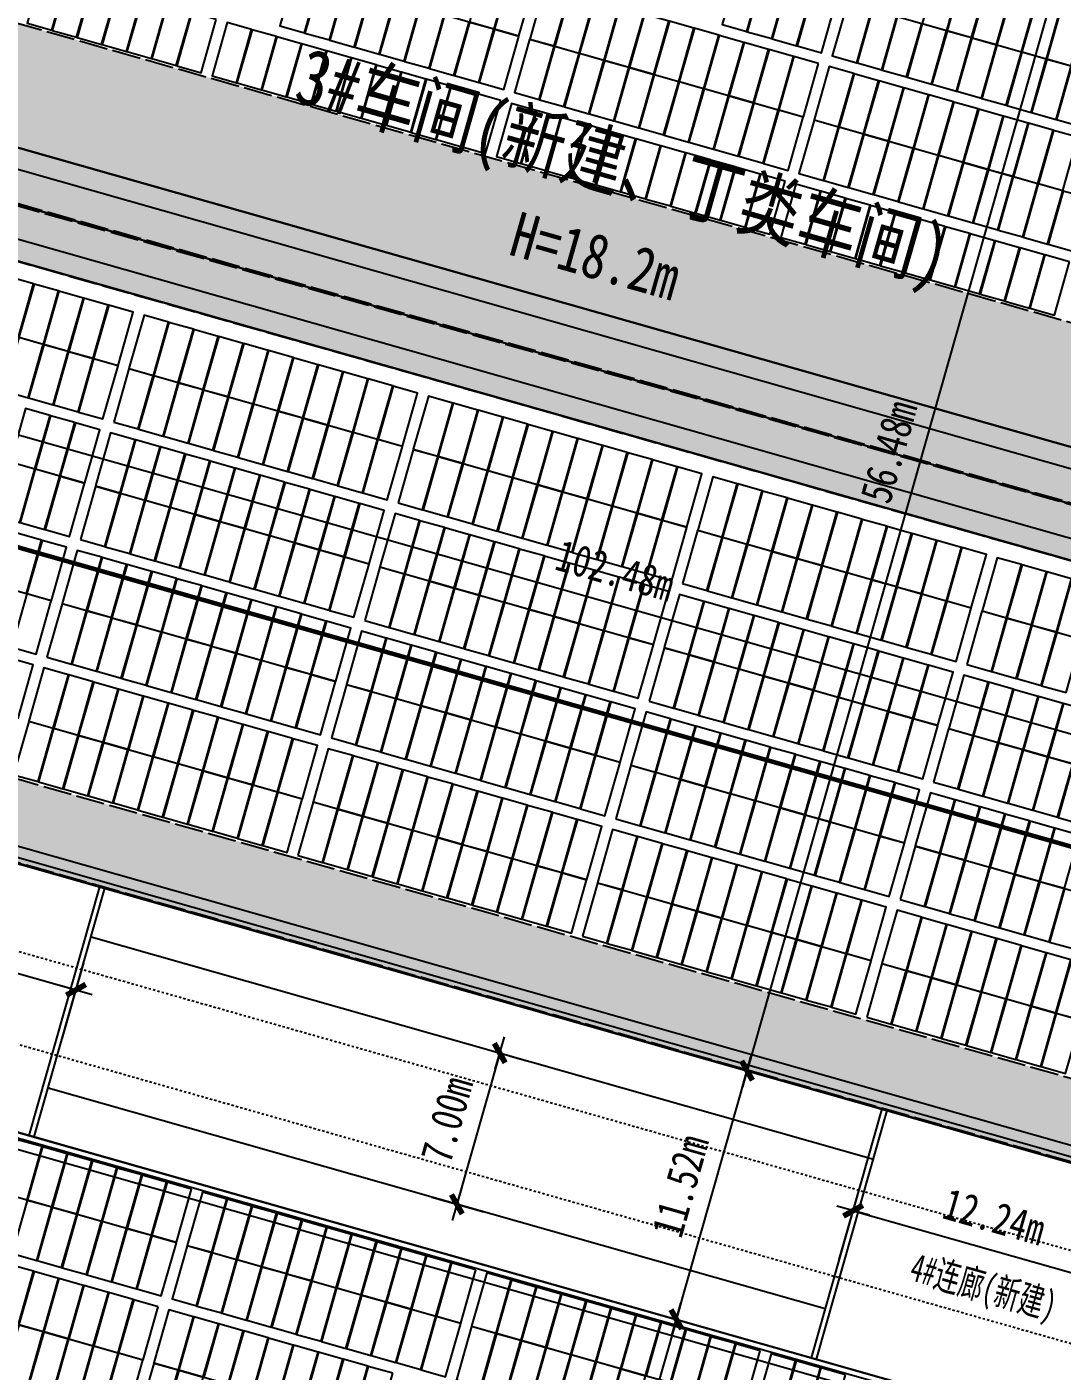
# Model space of a CAD drawing. Header units: millimetres. Extents: x 221342 to 221936, y -165780 to -165359.
# Drawn here: x 221520.7 to 221566.8, y -165567 to -165507.1 of the extents above; entities that cross this region are included whole.
import ezdxf

# ---------------------------------------------------------------- set-up
doc = ezdxf.new("R2010")
doc.units = ezdxf.units.MM
for name, pattern in [('CENTER', [5.08, 3.175, -0.635, 0.635, -0.635]), ('DASH', [0.35, 0.25, -0.1]), ('DASHED', [1.524, 1.27, -0.254])]:
    doc.linetypes.add(name, pattern=pattern)
for name, color, linetype in [('PUB_DIM', 3, 'Continuous'), ('WALL', 51, 'Continuous'), ('zt-道路', 240, 'Continuous'), ('单元区域外轮廓', 7, 'ByLayer'), ('屋脊线', 7, 'ByLayer'), ('消防车道', 3, 'Continuous'), ('组件', 7, 'ByLayer'), ('轴网标注', 240, 'Continuous'), ('阴影', 8, 'DASHED'), ('障碍物', 7, 'ByLayer')]:
    doc.layers.add(name, color=color, linetype=linetype)
doc.styles.add('-仿宋_GB2312', font='', dxfattribs={"width": 0.8})
doc.styles.add('-黑体', font='', dxfattribs={"width": 0.7})
doc.styles.add('dim_font', font='SIMPLEX.shx', dxfattribs={"width": 0.8})
doc.styles.get('-仿宋_GB2312').set_extended_font_data('FangSong_GB2312')
doc.styles.get('-黑体').set_extended_font_data('SimHei')
doc.dimstyles.new('AXIS150', dxfattribs={"dimscale": 1.5, "dimtxt": 300, "dimasz": 1, "dimexe": 250, "dimexo": 300, "dimgap": 150, "dimtad": 1, "dimdec": 0, "dimtxsty": 'dim_font', "dimblk": '_DIMX', "dimblk1": '_DIMX', "dimblk2": '_DIMX', "dimcen": 2.5, "dimse1": 1, "dimse2": 1, "dimclrt": 9, "dimazin": 3, "dimtfac": 1, "dimtdec": 0, "dimtix": 1, "dimtmove": 2, "dimatfit": 3, "dimldrblk": '_DIMX'})
pattern_1 = [(344.143, (221595.9987, -165598.90403), (0.17959642, 0.19653122), [0, -0.238125])]

# ---------------------------------------------------------------- blocks, each defined once
blk = doc.blocks.new('_DIMX')
blk.add_line((-150, 0), (150, 0))
at = {"const_width": 50}
blk.add_lwpolyline([(-70, -70), (70, 70)], dxfattribs=at)
blk = doc.blocks.new('*D137')
at = {"layer": 'Defpoints', "color": 0, "linetype": 'Continuous', "transparency": 16777216}
for p in [(221501.364, -165438.992), (221787.009, -165512.174), (221784.918, -165519.536)]:
    blk.add_point(p, dxfattribs=at)
at = {"layer": '轴网标注', "color": 0, "linetype": 'Continuous', "lineweight": -2, "transparency": 16777216}
for p, q in [((221501.364, -165438.992), (221503.797, -165430.428)), ((221503.46, -165431.631), (221787.004, -165512.172)), ((221784.918, -165519.536), (221787.351, -165510.971))]:
    blk.add_line(p, q, dxfattribs=at)
at = {"layer": '轴网标注', "color": 0, "linetype": 'Continuous', "lineweight": -2, "transparency": 16777216, "xscale": 0.005, "yscale": 0.005, "zscale": 0.005}
for p, rotation in [((221503.455, -165431.63), 164.1427629060019), ((221787.009, -165512.174), 344.142762906002)]:
    blk.add_blockref('_DIMX', p, dxfattribs=dict(at, rotation=rotation))
at = {"layer": '轴网标注', "color": 9, "linetype": 'Continuous', "transparency": 16777216, "insert": (221645.628, -165470.507), "char_height": 1.4, "attachment_point": 5, "rotation": 344.14276, "style": '-仿宋_GB2312'}
blk.add_mtext('\\A1;294.77m', dxfattribs=at)
blk = doc.blocks.new('*D175')
at = {"layer": 'Defpoints', "color": 0, "linetype": 'Continuous', "transparency": 16777216}
for p in [(221548.196, -165564.275), (221534.949, -165610.91), (221536.351, -165611.308)]:
    blk.add_point(p, dxfattribs=at)
at = {"layer": '轴网标注', "color": 0, "linetype": 'Continuous', "lineweight": -2, "transparency": 16777216}
for p, q in [((221548.196, -165564.275), (221550.801, -165565.014)), ((221549.597, -165564.678), (221536.353, -165611.303)), ((221534.949, -165610.91), (221537.554, -165611.649))]:
    blk.add_line(p, q, dxfattribs=at)
at = {"layer": '轴网标注', "color": 0, "linetype": 'Continuous', "lineweight": -2, "transparency": 16777216, "xscale": 0.005, "yscale": 0.005, "zscale": 0.005}
for p, rotation in [((221549.598, -165564.673), 74.14276208731073), ((221536.351, -165611.308), 254.1427620873107)]:
    blk.add_blockref('_DIMX', p, dxfattribs=dict(at, rotation=rotation))
at = {"layer": '轴网标注', "color": 9, "linetype": 'Continuous', "transparency": 16777216, "insert": (221541.58, -165587.594), "char_height": 1.4, "attachment_point": 5, "rotation": 74.14276, "style": '-仿宋_GB2312'}
blk.add_mtext('\\A1;48.48m', dxfattribs=at)
blk = doc.blocks.new('*D178')
at = {"layer": 'Defpoints', "color": 0, "linetype": 'Continuous', "transparency": 16777216}
for p in [(221551.344, -165553.193), (221552.746, -165553.591), (221548.196, -165564.275)]:
    blk.add_point(p, dxfattribs=at)
at = {"layer": '轴网标注', "color": 0, "linetype": 'Continuous', "lineweight": -2, "transparency": 16777216}
for p, q in [((221549.6, -165564.668), (221552.745, -165553.596)), ((221551.344, -165553.193), (221553.948, -165553.933)), ((221548.196, -165564.275), (221550.801, -165565.014))]:
    blk.add_line(p, q, dxfattribs=at)
at = {"layer": '轴网标注', "color": 0, "linetype": 'Continuous', "lineweight": -2, "transparency": 16777216, "xscale": 0.005, "yscale": 0.005, "zscale": 0.005}
for p, rotation in [((221552.746, -165553.591), 74.1427620873107), ((221549.598, -165564.673), 254.1427620873107)]:
    blk.add_blockref('_DIMX', p, dxfattribs=dict(at, rotation=rotation))
at = {"layer": '轴网标注', "color": 9, "linetype": 'Continuous', "transparency": 16777216, "insert": (221549.777, -165558.736), "char_height": 1.4, "attachment_point": 5, "rotation": 74.14276, "style": '-仿宋_GB2312'}
blk.add_mtext('\\A1;11.52m', dxfattribs=at)
blk = doc.blocks.new('*D179')
at = {"layer": 'Defpoints', "color": 0, "linetype": 'Continuous', "transparency": 16777216}
for p in [(221566.776, -165498.862), (221551.344, -165553.193), (221552.746, -165553.591)]:
    blk.add_point(p, dxfattribs=at)
at = {"layer": '轴网标注', "color": 0, "linetype": 'Continuous', "lineweight": -2, "transparency": 16777216}
for p, q in [((221566.776, -165498.862), (221569.381, -165499.602)), ((221568.177, -165499.265), (221552.747, -165553.586)), ((221551.344, -165553.193), (221553.948, -165553.933))]:
    blk.add_line(p, q, dxfattribs=at)
at = {"layer": '轴网标注', "color": 0, "linetype": 'Continuous', "lineweight": -2, "transparency": 16777216, "xscale": 0.005, "yscale": 0.005, "zscale": 0.005}
for p, rotation in [((221568.179, -165499.261), 74.14276208731073), ((221552.746, -165553.591), 254.1427620873107)]:
    blk.add_blockref('_DIMX', p, dxfattribs=dict(at, rotation=rotation))
at = {"layer": '轴网标注', "color": 9, "linetype": 'Continuous', "transparency": 16777216, "insert": (221559.067, -165526.03), "char_height": 1.4, "attachment_point": 5, "rotation": 74.14276, "style": '-仿宋_GB2312'}
blk.add_mtext('\\A1;56.48m', dxfattribs=at)
blk = doc.blocks.new('*D180')
at = {"layer": 'Defpoints', "color": 0, "linetype": 'Continuous', "transparency": 16777216}
for p in [(221497.999, -165515.813), (221596.58, -165543.815), (221595.756, -165546.714)]:
    blk.add_point(p, dxfattribs=at)
at = {"layer": '轴网标注', "color": 0, "linetype": 'Continuous', "lineweight": -2, "transparency": 16777216}
for p, q in [((221497.999, -165515.813), (221496.834, -165519.915)), ((221497.181, -165518.714), (221595.751, -165546.713)), ((221596.58, -165543.815), (221595.415, -165547.916))]:
    blk.add_line(p, q, dxfattribs=at)
at = {"layer": '轴网标注', "color": 0, "linetype": 'Continuous', "lineweight": -2, "transparency": 16777216, "xscale": 0.005, "yscale": 0.005, "zscale": 0.005}
for p, rotation in [((221497.176, -165518.712), 164.1427629060019), ((221595.756, -165546.714), 344.142762906002)]:
    blk.add_blockref('_DIMX', p, dxfattribs=dict(at, rotation=rotation))
at = {"layer": '轴网标注', "color": 9, "linetype": 'Continuous', "transparency": 16777216, "insert": (221546.862, -165531.318), "char_height": 1.4, "attachment_point": 5, "rotation": 344.14276, "style": '-仿宋_GB2312'}
blk.add_mtext('\\A1;102.48m', dxfattribs=at)
blk = doc.blocks.new('*D181')
at = {"layer": 'Defpoints', "color": 0, "linetype": 'Continuous', "transparency": 16777216}
for p in [(221540.617, -165552.495), (221538.704, -165559.229), (221539.814, -165559.544)]:
    blk.add_point(p, dxfattribs=at)
at = {"layer": '轴网标注', "color": 0, "linetype": 'Continuous', "lineweight": -2, "transparency": 16777216}
for p, q in [((221541.725, -165552.815), (221539.815, -165559.539)), ((221540.617, -165552.495), (221542.929, -165553.152)), ((221538.704, -165559.229), (221541.016, -165559.886))]:
    blk.add_line(p, q, dxfattribs=at)
at = {"layer": '轴网标注', "color": 0, "linetype": 'Continuous', "lineweight": -2, "transparency": 16777216, "xscale": 0.005, "yscale": 0.005, "zscale": 0.005}
for p, rotation in [((221541.726, -165552.81), 74.14276208731073), ((221539.814, -165559.544), 254.1427620873107)]:
    blk.add_blockref('_DIMX', p, dxfattribs=dict(at, rotation=rotation))
at = {"layer": '轴网标注', "color": 9, "linetype": 'Continuous', "transparency": 16777216, "insert": (221539.375, -165555.781), "char_height": 1.4, "attachment_point": 5, "rotation": 74.14276, "style": '-仿宋_GB2312'}
blk.add_mtext('\\A1;7.00m', dxfattribs=at)
blk = doc.blocks.new('*D169')
at = {"layer": 'Defpoints', "color": 0, "linetype": 'Continuous', "transparency": 16777216}
for p in [(221510.452, -165548.83), (221522.845, -165549.994), (221522.226, -165552.174)]:
    blk.add_point(p, dxfattribs=at)
at = {"layer": '轴网标注', "color": 0, "linetype": 'Continuous', "lineweight": -2, "transparency": 16777216}
for p, q in [((221510.452, -165548.83), (221511.413, -165545.447)), ((221511.076, -165546.651), (221522.84, -165549.992)), ((221522.226, -165552.174), (221523.187, -165548.791))]:
    blk.add_line(p, q, dxfattribs=at)
at = {"layer": '轴网标注', "color": 0, "linetype": 'Continuous', "lineweight": -2, "transparency": 16777216, "xscale": 0.005, "yscale": 0.005, "zscale": 0.005}
for p, rotation in [((221511.071, -165546.649), 164.1427629060019), ((221522.845, -165549.994), 344.142762906002)]:
    blk.add_blockref('_DIMX', p, dxfattribs=dict(at, rotation=rotation))
at = {"layer": '轴网标注', "color": 9, "linetype": 'Continuous', "transparency": 16777216, "insert": (221517.354, -165546.927), "char_height": 1.4, "attachment_point": 5, "rotation": 344.14276, "style": '-仿宋_GB2312'}
blk.add_mtext('\\A1;12.24m', dxfattribs=at)
blk = doc.blocks.new('*D170')
at = {"layer": 'Defpoints', "color": 0, "linetype": 'Continuous', "transparency": 16777216}
for p in [(221556.856, -165562.011), (221569.25, -165563.175), (221568.63, -165565.355)]:
    blk.add_point(p, dxfattribs=at)
at = {"layer": '轴网标注', "color": 0, "linetype": 'Continuous', "lineweight": -2, "transparency": 16777216}
for p, q in [((221556.856, -165562.011), (221557.817, -165558.628)), ((221557.48, -165559.832), (221569.245, -165563.174)), ((221568.63, -165565.355), (221569.591, -165561.972))]:
    blk.add_line(p, q, dxfattribs=at)
at = {"layer": '轴网标注', "color": 0, "linetype": 'Continuous', "lineweight": -2, "transparency": 16777216, "xscale": 0.005, "yscale": 0.005, "zscale": 0.005}
for p, rotation in [((221557.475, -165559.83), 164.1427629060019), ((221569.25, -165563.175), 344.142762906002)]:
    blk.add_blockref('_DIMX', p, dxfattribs=dict(at, rotation=rotation))
at = {"layer": '轴网标注', "color": 9, "linetype": 'Continuous', "transparency": 16777216, "insert": (221563.759, -165560.108), "char_height": 1.4, "attachment_point": 5, "rotation": 344.14276, "style": '-仿宋_GB2312'}
blk.add_mtext('\\A1;12.24m', dxfattribs=at)
blk = doc.blocks.new('*U9')
at = {"layer": '单元区域外轮廓', "color": 2}
for points in [[(-116979, 20240, 13700), (-14499, 20240, 13700), (-14500, -28240, 13700), (-116980, -28240, 13700), (-116979, 20240, 13700)], [(-116979, 20240, 15100), (-14499, 20240, 15100), (-14500, -28240, 15100), (-116980, -28240, 15100), (-116979, 20240, 15100)]]:
    blk.add_polyline3d(points, close=True, dxfattribs=at)
at = {"flags": 1}
for tag in ['unit_id', 'unit_name', 'parapet_height', 'ground_elevation', 'is_enable_parapet']:
    blk.add_attdef(tag, (0, 0), '', height=2.5, dxfattribs=at)
blk = doc.blocks.new('*U10')
at = {"layer": '屋脊线', "color": 30}
blk.add_line((-14499, 20240, 13700), (-116979, 20240, 13700), dxfattribs=at)
at = {"flags": 1}
for tag in ['unit_id', 'unit_name']:
    blk.add_attdef(tag, (0, 0), '', height=2.5, dxfattribs=at)
blk = doc.blocks.new('*U11')
at = {"layer": '组件', "color": 0}
blk.add_polyline3d([(0, 0, 0), (-113.4, 0, 0), (-113.4, -246.2, 11.9), (0, -246.2, 11.9)], close=True, dxfattribs=at)
at = {"flags": 1}
for tag in ['mounting-hole-spacing1', 'mounting-hole-spacing2', 'module-material', 'vmpo', 'voco', 'silicon-material', 'panel-length', 'panel-width', 'panel-height', 'userid', 'theme', 'note', 'name', 'pmax', 'company-name', 'id', 'impo', 'isco']:
    blk.add_attdef(tag, (0, 0), '', height=2.5, dxfattribs=at)
blk = doc.blocks.new('*U12')
at = {"layer": '组件', "color": 1}
for p in [(-8328.1, 1992.8, 1381.5), (-8212.7, 1992.8, 1381.5), (-8097.3, 1992.8, 1381.5), (-7981.9, 1992.8, 1381.5), (-7866.5, 1992.8, 1381.5), (-7751.1, 1992.8, 1381.5), (-7635.7, 1992.8, 1381.5), (-7472.3, 1992.8, 1381.5), (-7356.9, 1992.8, 1381.5), (-7241.5, 1992.8, 1381.5), (-7126.1, 1992.8, 1381.5), (-7010.7, 1992.8, 1381.5), (-6895.3, 1992.8, 1381.5), (-6779.9, 1992.8, 1381.5), (-6664.5, 1992.8, 1381.5), (-6549.1, 1992.8, 1381.5), (-6433.7, 1992.8, 1381.5), (-6318.3, 1992.8, 1381.5), (-6154.9, 1992.8, 1381.5), (-6039.5, 1992.8, 1381.5), (-5924.1, 1992.8, 1381.5), (-5808.7, 1992.8, 1381.5), (-5693.3, 1992.8, 1381.5), (-5577.9, 1992.8, 1381.5), (-5462.5, 1992.8, 1381.5), (-5347.1, 1992.8, 1381.5), (-5231.7, 1992.8, 1381.5), (-5116.3, 1992.8, 1381.5), (-5000.9, 1992.8, 1381.5), (-4837.5, 1992.8, 1381.5), (-4722.1, 1992.8, 1381.5), (-4606.7, 1992.8, 1381.5), (-8212.7, 1744.6, 1393.5), (-8097.3, 1744.6, 1393.5), (-7981.9, 1744.6, 1393.5), (-7866.5, 1744.6, 1393.5), (-7751.1, 1744.6, 1393.5), (-7635.7, 1744.6, 1393.5), (-7472.3, 1744.6, 1393.5), (-7356.9, 1744.6, 1393.5), (-7241.5, 1744.6, 1393.5), (-7126.1, 1744.6, 1393.5), (-7010.7, 1744.6, 1393.5), (-6895.3, 1744.6, 1393.5), (-6779.9, 1744.6, 1393.5), (-6664.5, 1744.6, 1393.5), (-6549.1, 1744.6, 1393.5), (-6433.7, 1744.6, 1393.5), (-6318.3, 1744.6, 1393.5), (-6154.9, 1744.6, 1393.5), (-6039.5, 1744.6, 1393.5), (-5924.1, 1744.6, 1393.5), (-5808.7, 1744.6, 1393.5), (-5693.3, 1744.6, 1393.5), (-5577.9, 1744.6, 1393.5), (-5462.5, 1744.6, 1393.5), (-8212.7, 1448.4, 1407.8), (-8097.3, 1448.4, 1407.8), (-7981.9, 1448.4, 1407.8), (-7866.5, 1448.4, 1407.8), (-7751.1, 1448.4, 1407.8), (-7635.7, 1448.4, 1407.8), (-7472.3, 1448.4, 1407.8), (-7356.9, 1448.4, 1407.8), (-7241.5, 1448.4, 1407.8), (-7126.1, 1448.4, 1407.8), (-7010.7, 1448.4, 1407.8), (-6895.3, 1448.4, 1407.8), (-6779.9, 1448.4, 1407.8), (-6664.5, 1448.4, 1407.8), (-6549.1, 1448.4, 1407.8), (-8097.3, 1200.2, 1419.8), (-7981.9, 1200.2, 1419.8), (-7866.5, 1200.2, 1419.8), (-7751.1, 1200.2, 1419.8), (-7635.7, 1200.2, 1419.8), (-7472.3, 1200.2, 1419.8), (-7356.9, 1200.2, 1419.8)]:
    blk.add_blockref('*U11', p, dxfattribs=at)
at = {"flags": 1}
for tag in ['offset-x', 'offset-y', 'mode', 'tilt', 'azimuth', 'align', 'array-mode', 'panel-x', 'panel-y', 'panel-per-row', 'bracket-type', 'bracket-value', 'row-per-array']:
    blk.add_attdef(tag, (0, 0), '', height=2.5, dxfattribs=at)
blk = doc.blocks.new('*U18')
at = {"layer": '单元区域外轮廓', "color": 2}
for points in [[(-116980, 88240, 16249), (-14500, 88240, 16249), (-14499, 31760, 16249), (-116979, 31760, 16249), (-116980, 88240, 16249)], [(-116980, 88240, 18019), (-14500, 88240, 18019), (-14499, 31760, 18019), (-116979, 31760, 18019), (-116980, 88240, 18019)]]:
    blk.add_polyline3d(points, close=True, dxfattribs=at)
at = {"flags": 1}
for tag in ['unit_id', 'unit_name', 'parapet_height', 'ground_elevation', 'is_enable_parapet']:
    blk.add_attdef(tag, (0, 0), '', height=2.5, dxfattribs=at)
blk = doc.blocks.new('*U19')
at = {"layer": '屋脊线', "color": 30}
for p, q in [((-116979, 59999, 17630), (-14499, 59999, 17630)), ((-116979, 31760, 16249), (-14499, 31760, 16249))]:
    blk.add_line(p, q, dxfattribs=at)
at = {"flags": 1}
for tag in ['unit_id', 'unit_name']:
    blk.add_attdef(tag, (0, 0), '', height=2.5, dxfattribs=at)
blk = doc.blocks.new('*U20')
at = {"layer": '组件', "color": 0}
blk.add_polyline3d([(0, 0, 0), (-113.4, 0, 0), (-113.4, -246.2, 12), (0, -246.2, 12)], close=True, dxfattribs=at)
at = {"flags": 1}
for tag in ['mounting-hole-spacing1', 'mounting-hole-spacing2', 'module-material', 'vmpo', 'voco', 'silicon-material', 'panel-length', 'panel-width', 'panel-height', 'userid', 'theme', 'note', 'name', 'pmax', 'company-name', 'id', 'impo', 'isco']:
    blk.add_attdef(tag, (0, 0), '', height=2.5, dxfattribs=at)
blk = doc.blocks.new('*U21')
at = {"layer": '组件', "color": 1}
for p in [(-5808.8, 8123.5, 1669.2), (-5693.4, 8123.5, 1669.2), (-5578, 8123.5, 1669.2), (-5462.6, 8123.5, 1669.2), (-5347.2, 8123.5, 1669.2), (-5231.8, 8123.5, 1669.2), (-6664.6, 7875.3, 1681.3), (-6549.2, 7875.3, 1681.3), (-6433.8, 7875.3, 1681.3), (-6318.4, 7875.3, 1681.3), (-6155, 7875.3, 1681.3), (-6039.6, 7875.3, 1681.3), (-5924.2, 7875.3, 1681.3), (-5808.8, 7875.3, 1681.3), (-5693.4, 7875.3, 1681.3), (-5578, 7875.3, 1681.3), (-5462.6, 7875.3, 1681.3), (-5347.2, 7875.3, 1681.3), (-5231.8, 7875.3, 1681.3), (-5116.4, 7875.3, 1681.3), (-7751.2, 7579.2, 1695.8), (-7635.8, 7579.2, 1695.8), (-7472.4, 7579.2, 1695.8), (-7357, 7579.2, 1695.8), (-7241.6, 7579.2, 1695.8), (-7126.2, 7579.2, 1695.8), (-7010.8, 7579.2, 1695.8), (-6895.4, 7579.2, 1695.8), (-6780, 7579.2, 1695.8), (-6664.6, 7579.2, 1695.8), (-6549.2, 7579.2, 1695.8), (-6433.8, 7579.2, 1695.8), (-6318.4, 7579.2, 1695.8), (-6155, 7579.2, 1695.8), (-6039.6, 7579.2, 1695.8), (-5924.2, 7579.2, 1695.8), (-5808.8, 7579.2, 1695.8), (-5693.4, 7579.2, 1695.8), (-5578, 7579.2, 1695.8), (-5462.6, 7579.2, 1695.8), (-5347.2, 7579.2, 1695.8), (-5231.8, 7579.2, 1695.8), (-5116.4, 7579.2, 1695.8), (-8559, 7331, 1707.9), (-8443.6, 7331, 1707.9), (-8328.2, 7331, 1707.9), (-8212.8, 7331, 1707.9), (-8097.4, 7331, 1707.9), (-7982, 7331, 1707.9), (-7866.6, 7331, 1707.9), (-7751.2, 7331, 1707.9), (-7635.8, 7331, 1707.9), (-7472.4, 7331, 1707.9), (-7357, 7331, 1707.9), (-7241.6, 7331, 1707.9), (-7126.2, 7331, 1707.9), (-7010.8, 7331, 1707.9), (-6895.4, 7331, 1707.9), (-6780, 7331, 1707.9), (-6664.6, 7331, 1707.9), (-6549.2, 7331, 1707.9), (-6433.8, 7331, 1707.9), (-6318.4, 7331, 1707.9), (-6155, 7331, 1707.9), (-6039.6, 7331, 1707.9), (-5924.2, 7331, 1707.9), (-5808.8, 7331, 1707.9), (-5693.4, 7331, 1707.9), (-5578, 7331, 1707.9), (-5462.6, 7331, 1707.9), (-5347.2, 7331, 1707.9), (-5231.8, 7331, 1707.9), (-5116.4, 7331, 1707.9), (-5001, 7331, 1707.9), (-9645.6, 7034.8, 1722.4), (-9530.2, 7034.8, 1722.4), (-9414.8, 7034.8, 1722.4), (-9299.4, 7034.8, 1722.4), (-9184, 7034.8, 1722.4), (-9068.6, 7034.8, 1722.4), (-8953.2, 7034.8, 1722.4), (-8789.8, 7034.8, 1722.4), (-8674.4, 7034.8, 1722.4), (-8559, 7034.8, 1722.4), (-8443.6, 7034.8, 1722.4), (-8328.2, 7034.8, 1722.4), (-8212.8, 7034.8, 1722.4), (-8097.4, 7034.8, 1722.4), (-7982, 7034.8, 1722.4), (-7866.6, 7034.8, 1722.4), (-7751.2, 7034.8, 1722.4), (-7635.8, 7034.8, 1722.4), (-7472.4, 7034.8, 1722.4), (-7357, 7034.8, 1722.4), (-7241.6, 7034.8, 1722.4), (-7126.2, 7034.8, 1722.4), (-7010.8, 7034.8, 1722.4), (-6895.4, 7034.8, 1722.4), (-6780, 7034.8, 1722.4), (-6664.6, 7034.8, 1722.4), (-6549.2, 7034.8, 1722.4), (-6433.8, 7034.8, 1722.4), (-6318.4, 7034.8, 1722.4), (-6155, 7034.8, 1722.4), (-6039.6, 7034.8, 1722.4), (-5924.2, 7034.8, 1722.4), (-5808.8, 7034.8, 1722.4), (-5693.4, 7034.8, 1722.4), (-5578, 7034.8, 1722.4), (-5462.6, 7034.8, 1722.4), (-5347.2, 7034.8, 1722.4), (-5231.8, 7034.8, 1722.4), (-5116.4, 7034.8, 1722.4), (-5001, 7034.8, 1722.4)]:
    blk.add_blockref('*U20', p, dxfattribs=at)
at = {"flags": 1}
for tag in ['offset-x', 'offset-y', 'mode', 'tilt', 'azimuth', 'align', 'array-mode', 'panel-x', 'panel-y', 'panel-per-row', 'bracket-type', 'bracket-value', 'row-per-array']:
    blk.add_attdef(tag, (0, 0), '', height=2.5, dxfattribs=at)
blk = doc.blocks.new('*U22')
at = {"layer": '组件', "color": 0}
blk.add_polyline3d([(0, 0, 0), (113.4, 0, 0), (113.4, 246.2, 12), (0, 246.2, 12)], close=True, dxfattribs=at)
at = {"flags": 1}
for tag in ['mounting-hole-spacing1', 'mounting-hole-spacing2', 'module-material', 'vmpo', 'voco', 'silicon-material', 'panel-length', 'panel-width', 'panel-height', 'userid', 'theme', 'note', 'name', 'pmax', 'company-name', 'id', 'impo', 'isco']:
    blk.add_attdef(tag, (0, 0), '', height=2.5, dxfattribs=at)
blk = doc.blocks.new('*U23')
at = {"layer": '组件', "color": 202}
for p in [(-9528.1, 5433.3, 1745.3), (-9412.7, 5433.3, 1745.3), (-9297.3, 5433.3, 1745.3), (-9181.9, 5433.3, 1745.3), (-9066.5, 5433.3, 1745.3), (-8903.1, 5433.3, 1745.3), (-8787.7, 5433.3, 1745.3), (-8672.3, 5433.3, 1745.3), (-8556.9, 5433.3, 1745.3), (-8441.5, 5433.3, 1745.3), (-8326.1, 5433.3, 1745.3), (-8210.7, 5433.3, 1745.3), (-8095.3, 5433.3, 1745.3), (-7979.9, 5433.3, 1745.3), (-7864.5, 5433.3, 1745.3), (-7749.1, 5433.3, 1745.3), (-7585.7, 5433.3, 1745.3), (-7470.3, 5433.3, 1745.3), (-7354.9, 5433.3, 1745.3), (-7239.5, 5433.3, 1745.3), (-7124.1, 5433.3, 1745.3), (-7008.7, 5433.3, 1745.3), (-6893.3, 5433.3, 1745.3), (-6777.9, 5433.3, 1745.3), (-6662.5, 5433.3, 1745.3), (-6547.1, 5433.3, 1745.3), (-6431.7, 5433.3, 1745.3), (-6268.3, 5433.3, 1745.3), (-6152.9, 5433.3, 1745.3), (-6037.5, 5433.3, 1745.3), (-5922.1, 5433.3, 1745.3), (-5806.7, 5433.3, 1745.3), (-5691.3, 5433.3, 1745.3), (-5575.9, 5433.3, 1745.3), (-5460.5, 5433.3, 1745.3), (-5345.1, 5433.3, 1745.3), (-5229.7, 5433.3, 1745.3), (-5114.3, 5433.3, 1745.3), (-9412.7, 5185.1, 1733.2), (-9297.3, 5185.1, 1733.2), (-9181.9, 5185.1, 1733.2), (-9066.5, 5185.1, 1733.2), (-8903.1, 5185.1, 1733.2), (-8787.7, 5185.1, 1733.2), (-8672.3, 5185.1, 1733.2), (-8556.9, 5185.1, 1733.2), (-8441.5, 5185.1, 1733.2), (-8326.1, 5185.1, 1733.2), (-8210.7, 5185.1, 1733.2), (-8095.3, 5185.1, 1733.2), (-7979.9, 5185.1, 1733.2), (-7864.5, 5185.1, 1733.2), (-7749.1, 5185.1, 1733.2), (-7585.7, 5185.1, 1733.2), (-7470.3, 5185.1, 1733.2), (-7354.9, 5185.1, 1733.2), (-7239.5, 5185.1, 1733.2), (-7124.1, 5185.1, 1733.2), (-7008.7, 5185.1, 1733.2), (-6893.3, 5185.1, 1733.2), (-6777.9, 5185.1, 1733.2), (-6662.5, 5185.1, 1733.2), (-6547.1, 5185.1, 1733.2), (-6431.7, 5185.1, 1733.2), (-6268.3, 5185.1, 1733.2), (-6152.9, 5185.1, 1733.2), (-6037.5, 5185.1, 1733.2), (-5922.1, 5185.1, 1733.2), (-5806.7, 5185.1, 1733.2), (-5691.3, 5185.1, 1733.2), (-5575.9, 5185.1, 1733.2), (-5460.5, 5185.1, 1733.2), (-5345.1, 5185.1, 1733.2), (-5229.7, 5185.1, 1733.2), (-5114.3, 5185.1, 1733.2), (-9297.3, 4889, 1718.7), (-9181.9, 4889, 1718.7), (-9066.5, 4889, 1718.7), (-8903.1, 4889, 1718.7), (-8787.7, 4889, 1718.7), (-8672.3, 4889, 1718.7), (-8556.9, 4889, 1718.7), (-8441.5, 4889, 1718.7), (-8326.1, 4889, 1718.7), (-8210.7, 4889, 1718.7), (-8095.3, 4889, 1718.7), (-7979.9, 4889, 1718.7), (-7864.5, 4889, 1718.7), (-7749.1, 4889, 1718.7), (-7585.7, 4889, 1718.7), (-7470.3, 4889, 1718.7), (-7354.9, 4889, 1718.7), (-7239.5, 4889, 1718.7), (-7124.1, 4889, 1718.7), (-7008.7, 4889, 1718.7), (-6893.3, 4889, 1718.7), (-6777.9, 4889, 1718.7), (-6662.5, 4889, 1718.7), (-6547.1, 4889, 1718.7), (-6431.7, 4889, 1718.7), (-6268.3, 4889, 1718.7), (-6152.9, 4889, 1718.7), (-6037.5, 4889, 1718.7), (-5922.1, 4889, 1718.7), (-5806.7, 4889, 1718.7), (-5691.3, 4889, 1718.7), (-5575.9, 4889, 1718.7), (-5460.5, 4889, 1718.7), (-5345.1, 4889, 1718.7), (-5229.7, 4889, 1718.7), (-5114.3, 4889, 1718.7), (-9297.3, 4640.7, 1706.5), (-9181.9, 4640.7, 1706.5), (-9066.5, 4640.7, 1706.5), (-8903.1, 4640.7, 1706.5), (-8787.7, 4640.7, 1706.5), (-8672.3, 4640.7, 1706.5), (-8556.9, 4640.7, 1706.5), (-8441.5, 4640.7, 1706.5), (-8326.1, 4640.7, 1706.5), (-8210.7, 4640.7, 1706.5), (-8095.3, 4640.7, 1706.5), (-7979.9, 4640.7, 1706.5), (-7864.5, 4640.7, 1706.5), (-7749.1, 4640.7, 1706.5), (-7585.7, 4640.7, 1706.5), (-7470.3, 4640.7, 1706.5), (-7354.9, 4640.7, 1706.5), (-7239.5, 4640.7, 1706.5), (-7124.1, 4640.7, 1706.5), (-7008.7, 4640.7, 1706.5), (-6893.3, 4640.7, 1706.5), (-6777.9, 4640.7, 1706.5), (-6662.5, 4640.7, 1706.5), (-6547.1, 4640.7, 1706.5), (-6431.7, 4640.7, 1706.5), (-6268.3, 4640.7, 1706.5), (-6152.9, 4640.7, 1706.5), (-6037.5, 4640.7, 1706.5), (-5922.1, 4640.7, 1706.5), (-5806.7, 4640.7, 1706.5), (-5691.3, 4640.7, 1706.5), (-5575.9, 4640.7, 1706.5), (-5460.5, 4640.7, 1706.5), (-5345.1, 4640.7, 1706.5), (-5229.7, 4640.7, 1706.5), (-5114.3, 4640.7, 1706.5), (-9181.9, 4344.6, 1692), (-9066.5, 4344.6, 1692), (-8903.1, 4344.6, 1692.1), (-8787.7, 4344.6, 1692.1), (-8672.3, 4344.6, 1692.1), (-8556.9, 4344.6, 1692.1), (-8441.5, 4344.6, 1692.1), (-8326.1, 4344.6, 1692.1), (-8210.7, 4344.6, 1692.1), (-8095.3, 4344.6, 1692.1), (-7979.9, 4344.6, 1692.1), (-7864.5, 4344.6, 1692.1), (-7749.1, 4344.6, 1692.1), (-7585.7, 4344.6, 1692.1), (-7470.3, 4344.6, 1692.1), (-7354.9, 4344.6, 1692.1), (-7239.5, 4344.6, 1692.1), (-7124.1, 4344.6, 1692.1), (-7008.7, 4344.6, 1692.1), (-6893.3, 4344.6, 1692.1), (-6777.9, 4344.6, 1692.1), (-6662.5, 4344.6, 1692.1), (-6547.1, 4344.6, 1692.1), (-6431.7, 4344.6, 1692.1), (-6268.3, 4344.6, 1692.1), (-6152.9, 4344.6, 1692.1), (-6037.5, 4344.6, 1692.1), (-5922.1, 4344.6, 1692.1), (-5806.7, 4344.6, 1692.1), (-5691.3, 4344.6, 1692.1), (-5575.9, 4344.6, 1692.1), (-5460.5, 4344.6, 1692.1), (-5345.1, 4344.6, 1692.1), (-5229.7, 4344.6, 1692.1), (-5114.3, 4344.6, 1692.1), (-9066.5, 4096.4, 1679.9), (-8903.1, 4096.4, 1679.9), (-8787.7, 4096.4, 1679.9), (-8672.3, 4096.4, 1679.9), (-8556.9, 4096.4, 1679.9), (-8441.5, 4096.4, 1679.9), (-8326.1, 4096.4, 1679.9), (-8210.7, 4096.4, 1679.9), (-8095.3, 4096.4, 1679.9), (-7979.9, 4096.4, 1679.9), (-7864.5, 4096.4, 1679.9), (-7749.1, 4096.4, 1679.9), (-7585.7, 4096.4, 1679.9), (-7470.3, 4096.4, 1679.9), (-7354.9, 4096.4, 1679.9), (-7239.5, 4096.4, 1679.9), (-7124.1, 4096.4, 1679.9), (-7008.7, 4096.4, 1679.9), (-6893.3, 4096.4, 1679.9), (-6777.9, 4096.4, 1679.9), (-6662.5, 4096.4, 1679.9), (-6547.1, 4096.4, 1679.9), (-6431.7, 4096.4, 1679.9), (-6268.3, 4096.4, 1679.9), (-6152.9, 4096.4, 1679.9), (-6037.5, 4096.4, 1679.9), (-5922.1, 4096.4, 1679.9), (-5806.7, 4096.4, 1679.9), (-5691.3, 4096.4, 1679.9), (-5575.9, 4096.4, 1679.9), (-5460.5, 4096.4, 1679.9), (-5345.1, 4096.4, 1679.9), (-5229.7, 4096.4, 1679.9), (-5114.3, 4096.4, 1679.9), (-9066.5, 3800.3, 1665.4), (-8903.1, 3800.3, 1665.4), (-8787.7, 3800.3, 1665.4), (-8672.3, 3800.3, 1665.4), (-8556.9, 3800.3, 1665.4), (-8441.5, 3800.3, 1665.4), (-8326.1, 3800.3, 1665.4), (-8210.7, 3800.3, 1665.4), (-8095.3, 3800.3, 1665.4), (-7979.9, 3800.3, 1665.4), (-7864.5, 3800.3, 1665.4), (-7749.1, 3800.3, 1665.4), (-7585.7, 3800.3, 1665.4), (-7470.3, 3800.3, 1665.4), (-7354.9, 3800.3, 1665.4), (-7239.5, 3800.3, 1665.4), (-7124.1, 3800.3, 1665.4), (-7008.7, 3800.3, 1665.4), (-6893.3, 3800.3, 1665.4), (-6777.9, 3800.3, 1665.4), (-6662.5, 3800.3, 1665.4), (-6547.1, 3800.3, 1665.4), (-6431.7, 3800.3, 1665.4), (-8903.1, 3552, 1653.3), (-8787.7, 3552, 1653.3), (-8672.3, 3552, 1653.3), (-8556.9, 3552, 1653.3), (-8441.5, 3552, 1653.3), (-8326.1, 3552, 1653.3), (-8210.7, 3552, 1653.3), (-8095.3, 3552, 1653.3), (-7979.9, 3552, 1653.3), (-7864.5, 3552, 1653.3), (-7749.1, 3552, 1653.3), (-7585.7, 3552, 1653.3), (-7470.3, 3552, 1653.3), (-7354.9, 3552, 1653.3), (-7239.5, 3552, 1653.3), (-7124.1, 3552, 1653.3), (-7008.7, 3552, 1653.3), (-6893.3, 3552, 1653.3), (-6777.9, 3552, 1653.3), (-6662.5, 3552, 1653.3), (-6547.1, 3552, 1653.3), (-6431.7, 3552, 1653.3)]:
    blk.add_blockref('*U22', p, dxfattribs=at)
at = {"layer": '组件', "color": 225}
for p in [(-4950.9, 5433.3, 1745.3), (-4835.5, 5433.3, 1745.3), (-4720.1, 5433.3, 1745.3), (-4604.7, 5433.3, 1745.3), (-4950.9, 5185.1, 1733.2), (-4835.5, 5185.1, 1733.2), (-4720.1, 5185.1, 1733.2), (-4604.7, 5185.1, 1733.2), (-4950.9, 4889, 1718.7), (-4835.5, 4889, 1718.7), (-4720.1, 4889, 1718.7), (-4604.7, 4889, 1718.7), (-4489.3, 4889, 1718.7), (-4950.9, 4640.7, 1706.5), (-4835.5, 4640.7, 1706.5), (-4720.1, 4640.7, 1706.5), (-4604.7, 4640.7, 1706.5), (-4489.3, 4640.7, 1706.5), (-4373.9, 4640.7, 1706.5), (-4950.9, 4344.6, 1692.1), (-4835.5, 4344.6, 1692.1), (-4720.1, 4344.6, 1692.1), (-4604.7, 4344.6, 1692.1), (-4489.3, 4344.6, 1692.1), (-4373.9, 4344.6, 1692.1), (-4950.9, 4096.4, 1679.9), (-4835.5, 4096.4, 1679.9), (-4720.1, 4096.4, 1679.9), (-4604.7, 4096.4, 1679.9), (-4489.3, 4096.4, 1679.9), (-4373.9, 4096.4, 1679.9), (-4258.5, 4096.4, 1679.9), (-6268.3, 3800.3, 1665.4), (-6152.9, 3800.3, 1665.4), (-6037.5, 3800.3, 1665.4), (-5922.1, 3800.3, 1665.4), (-5806.7, 3800.3, 1665.4), (-5691.3, 3800.3, 1665.4), (-5575.9, 3800.3, 1665.4), (-5460.5, 3800.3, 1665.4), (-5345.1, 3800.3, 1665.4), (-5229.7, 3800.3, 1665.4), (-5114.3, 3800.3, 1665.4), (-4950.9, 3800.3, 1665.4), (-4835.5, 3800.3, 1665.4), (-4720.1, 3800.3, 1665.4), (-4604.7, 3800.3, 1665.4), (-4489.3, 3800.3, 1665.4), (-4373.9, 3800.3, 1665.4), (-4258.5, 3800.3, 1665.4), (-4143.1, 3800.3, 1665.4), (-6268.3, 3552, 1653.3), (-6152.9, 3552, 1653.3), (-6037.5, 3552, 1653.3), (-5922.1, 3552, 1653.3), (-5806.7, 3552, 1653.3), (-5691.3, 3552, 1653.3), (-5575.9, 3552, 1653.3), (-5460.5, 3552, 1653.3), (-5345.1, 3552, 1653.3), (-5229.7, 3552, 1653.3), (-5114.3, 3552, 1653.3), (-4950.9, 3552, 1653.3), (-4835.5, 3552, 1653.3), (-4720.1, 3552, 1653.3), (-4604.7, 3552, 1653.3), (-4489.3, 3552, 1653.3), (-4373.9, 3552, 1653.3), (-4258.5, 3552, 1653.3), (-4143.1, 3552, 1653.3)]:
    blk.add_blockref('*U22', p, dxfattribs=at)
at = {"flags": 1}
for tag in ['offset-x', 'offset-y', 'mode', 'tilt', 'azimuth', 'align', 'array-mode', 'panel-x', 'panel-y', 'panel-per-row', 'bracket-type', 'bracket-value', 'row-per-array']:
    blk.add_attdef(tag, (0, 0), '', height=2.5, dxfattribs=at)
blk = doc.blocks.new('*U46')
at = {"layer": '障碍物', "color": 1}
blk.add_polyline3d([(-111679, 62440, 10), (-19799, 62440, 10), (-19799, 57560, 10), (-111679, 57560, 10)], close=True, dxfattribs=at)
at = {"flags": 1}
for tag in ['height', 'shape']:
    blk.add_attdef(tag, (0, 0), '', height=2.5, dxfattribs=at)

msp = doc.modelspace()

# ---------------------------------------------------------------- hatches: boundary and pattern name
h = msp.add_hatch()
h.set_pattern_fill('DOTS', scale=0.15, angle=-15.857)
h.set_pattern_definition(pattern_1)
h.paths.add_polyline_path([(221499.885, -165509.192), (221507.587, -165482.079), (221509.707, -165482.681), (221502.124, -165504.316), (221505.866, -165505.379), (221506.097, -165505.196), (221506.795, -165505.27), (221506.85, -165505.078), (221507.392, -165505.067), (221507.436, -165504.913), (221507.685, -165504.984), (221507.77, -165504.842), (221508.02, -165504.913), (221508.127, -165504.695), (221508.429, -165504.739), (221508.64, -165504.468), (221508.931, -165504.551), (221509.207, -165504.214), (221509.539, -165504.309), (221509.815, -165503.973), (221598.204, -165529.08), (221596.399, -165534.328), (221594.636, -165536.106), (221500.883, -165509.476), (221500.823, -165509.21), (221501.258, -165506.889), (221500.417, -165509.219), (221500.342, -165509.322), (221499.885, -165509.192)])
h = msp.add_hatch()
h.set_pattern_fill('DOTS', scale=0.15, angle=-15.857)
h.set_pattern_definition(pattern_1)
h.paths.add_polyline_path([(221598.44, -165537.241), (221590.739, -165564.353), (221492.163, -165536.353), (221499.864, -165509.241), (221500.311, -165509.409), (221495.014, -165533.433), (221588.227, -165559.91), (221597.449, -165537.25), (221597.567, -165536.993), (221598.44, -165537.241)])
h = msp.add_hatch()
h.set_pattern_fill('DOTS', scale=0.15, angle=-15.857)
h.set_pattern_definition(pattern_1)
h.paths.add_polyline_path([(221594.573, -165536.143), (221592.662, -165538.128), (221504.231, -165513.009), (221500.935, -165509.586), (221594.573, -165536.143)])

# ---------------------------------------------------------------- linework, layer by layer
at = {"color": 1, "linetype": 'CENTER', "ltscale": 0.005, "const_width": 0.2, "flags": 128}
msp.add_lwpolyline([(221603.925, -165580.583), (221610.9, -165556.03), (221478.696, -165518.473), (221496.499, -165456.12), (221779.341, -165539.17), (221785.941, -165632.291), (221603.925, -165580.583)], dxfattribs=at)
at = {"layer": 'WALL', "color": 20, "linetype": 'Continuous'}
for p, q in [((221492.59, -165535.735), (221590.709, -165563.605)), ((221520.754, -165556.479), (221523.901, -165545.398)), ((221489.038, -165548.24), (221587.156, -165576.111)), ((221555.845, -165566.447), (221558.993, -165555.366))]:
    msp.add_line(p, q, dxfattribs=at)
at = {"layer": 'WALL', "color": 51, "linetype": 'Continuous'}
for p, q in [((221520.984, -165556.545), (221524.132, -165545.463)), ((221555.614, -165566.382), (221558.762, -165555.3))]:
    msp.add_line(p, q, dxfattribs=at)
at = {"layer": 'WALL', "color": 20, "linetype": 'Continuous'}
for points in [[(221507.755, -165482.347), (221605.873, -165510.217), (221590.572, -165564.086), (221492.454, -165536.216)], [(221506.286, -165509.478), (221592.861, -165534.069), (221592.041, -165536.955), (221505.466, -165512.363)]]:
    msp.add_lwpolyline(points, close=True, dxfattribs=at)
at = {"layer": 'WALL', "color": 20, "linetype": 'Continuous', "flags": 128}
msp.add_lwpolyline([(221489.175, -165547.759), (221587.293, -165575.63), (221574.177, -165621.803), (221476.059, -165593.932)], close=True, dxfattribs=at)
at = {"layer": 'zt-道路', "linetype": 'Continuous'}
msp.add_line((221556.232, -165564.208), (221521.602, -165554.371), dxfattribs=at)
for points in [[(221558.993, -165555.366), (221524.132, -165545.463)], [(221523.515, -165547.637), (221558.376, -165557.54)]]:
    msp.add_lwpolyline(points, dxfattribs=at)
at = {"layer": '单元区域外轮廓', "linetype": 'Continuous', "flags": 128}
for points, elevation in [([(221507.59, -165482.05), (221606.17, -165510.052), (221590.738, -165564.383), (221492.158, -165536.381), (221507.59, -165482.05)], 16.249), ([(221489.01, -165547.463), (221587.59, -165575.464), (221574.343, -165622.1), (221475.763, -165594.098), (221489.01, -165547.463)], 13.7)]:
    msp.add_lwpolyline(points, dxfattribs=dict(at, elevation=elevation))
at = {"layer": '屋脊线', "linetype": 'Continuous', "elevation": 17.63, "flags": 128}
msp.add_lwpolyline([(221499.873, -165509.217), (221598.454, -165537.218)], dxfattribs=at)
at = {"layer": '消防车道', "linetype": 'DASH', "ltscale": 0.005, "flags": 128}
for points in [[(221493.765, -165540.746), (221587.074, -165567.251, 0.414214), (221598.191, -165561.053), (221611.443, -165514.398, 0.414214), (221605.245, -165503.282), (221511.936, -165476.777, 0.414214), (221500.819, -165482.975), (221487.567, -165529.63, 0.414214)], [(221570.68, -165624.968, 0.414214), (221581.796, -165618.769), (221592.179, -165582.215, 0.414214), (221585.981, -165571.099), (221492.672, -165544.594, 0.414214), (221481.556, -165550.793), (221471.173, -165587.347, 0.414214), (221477.371, -165598.463)]]:
    msp.add_lwpolyline(points, format="xyb", close=True, dxfattribs=at)
at = {"layer": '阴影', "linetype": 'DASHED'}
msp.add_polyline3d([(221509.815, -165503.973, 17.249), (221598.204, -165529.08, 17.249), (221596.399, -165534.328, 17.52), (221594.636, -165536.106, 17.628), (221500.883, -165509.476, 17.628), (221500.823, -165509.21, 17.616), (221501.258, -165506.889, 17.501), (221500.417, -165509.219, 17.622), (221500.342, -165509.322, 17.628), (221499.885, -165509.192, 17.628), (221499.885, -165509.192, 17.628), (221507.587, -165482.079, 16.249)], dxfattribs=at)
for points in [[(221598.44, -165537.241, 17.629), (221590.739, -165564.353, 16.25), (221492.163, -165536.353, 16.25), (221499.864, -165509.241, 17.629), (221500.311, -165509.409, 17.627), (221495.014, -165533.433, 16.426), (221588.227, -165559.91, 16.426), (221597.449, -165537.25, 17.615), (221597.567, -165536.993, 17.629), (221598.44, -165537.241, 17.629)], [(221594.573, -165536.143, 17.629), (221592.662, -165538.128, 17.51), (221504.231, -165513.009, 17.51), (221500.935, -165509.586, 17.627), (221594.573, -165536.143, 17.629)]]:
    msp.add_polyline3d(points, close=True, dxfattribs=at)
at = {"layer": '障碍物', "color": 20, "linetype": 'Continuous', "elevation": 19.557}
msp.add_lwpolyline([(221505.639, -165508.317), (221594.022, -165533.422), (221592.689, -165538.116), (221504.305, -165513.011)], close=True, dxfattribs=at)

# ---------------------------------------------------------------- block references
at = {"layer": '单元区域外轮廓', "xscale": 0.001, "yscale": 0.001, "zscale": 0.001, "rotation": 344.143}
for name in ['*U18', '*U9']:
    msp.add_blockref(name, (221595.999, -165598.904, -0.001), dxfattribs=at)
at = {"layer": '屋脊线', "xscale": 0.001, "yscale": 0.001, "zscale": 0.001, "rotation": 344.143}
for name in ['*U19', '*U10']:
    msp.add_blockref(name, (221595.999, -165598.904, -0.001), dxfattribs=at)
at = {"layer": '组件', "xscale": 0.01, "yscale": 0.01, "zscale": 0.01, "rotation": 344.143}
for name in ['*U21', '*U23', '*U12']:
    msp.add_blockref(name, (221595.999, -165598.904, -0.001), dxfattribs=at)
at = {"layer": '障碍物', "xscale": 0.001, "yscale": 0.001, "zscale": 0.001, "rotation": 344.143}
msp.add_blockref('*U46', (221595.999, -165598.904, -0.001), dxfattribs=at)

# ---------------------------------------------------------------- texts
at = {"layer": 'PUB_DIM', "color": 5, "lineweight": 0, "style": '-黑体'}
for s, height, width, p in [('3#车间(新建、丁类车间)', 2.5, 0.8, (221532.481, -165510.39)), ('H=18.2m', 2, 0.8, (221542.06, -165517.223)), ('4#连廊(新建)', 1.25, 0.65, (221559.927, -165562.901))]:
    msp.add_text(s, height=height, rotation=344.14276, dxfattribs=dict(at, width=width)).set_placement(p)

# ---------------------------------------------------------------- dimensions: what is measured, and where the dimension line sits
at = {"layer": '轴网标注', "color": 77, "linetype": 'Continuous'}
for base, p1, p2, angle, picture, middle in [((221787.009, -165512.174), (221501.364, -165438.992), (221784.918, -165519.536), 344.14276, '*D137', (221645.628, -165470.507)), ((221552.746, -165553.591), (221566.776, -165498.862), (221551.344, -165553.193), 74.14276, '*D179', (221559.067, -165526.03)), ((221595.756, -165546.714), (221497.999, -165515.813), (221596.58, -165543.815), 344.14276, '*D180', (221546.862, -165531.318)), ((221522.845, -165549.994), (221510.452, -165548.83), (221522.226, -165552.174), 344.14276, '*D169', (221517.354, -165546.927)), ((221539.814, -165559.544), (221540.617, -165552.495), (221538.704, -165559.229), 74.14276, '*D181', (221539.375, -165555.781)), ((221552.746, -165553.591), (221548.196, -165564.275), (221551.344, -165553.193), 254.14276, '*D178', (221549.777, -165558.736)), ((221569.25, -165563.175), (221556.856, -165562.011), (221568.63, -165565.355), 344.14276, '*D170', (221563.759, -165560.108)), ((221536.351, -165611.308), (221548.196, -165564.275), (221534.949, -165610.91), 74.14276, '*D175', (221541.58, -165587.594))]:
    dim = msp.add_linear_dim(base=base, p1=p1, p2=p2, angle=angle, dimstyle='AXIS150', override={"dimscale": 0.005, "dimtxt": 280, "dimexo": 0, "dimdec": 2, "dimpost": 'm', "dimtxsty": '-仿宋_GB2312', "dimsah": 1, "dimse1": 0, "dimse2": 0}, dxfattribs=at)
    dim.commit()
    dim.dimension.update_dxf_attribs({"geometry": picture, "text_midpoint": middle})

doc.saveas('drawing.dxf')
